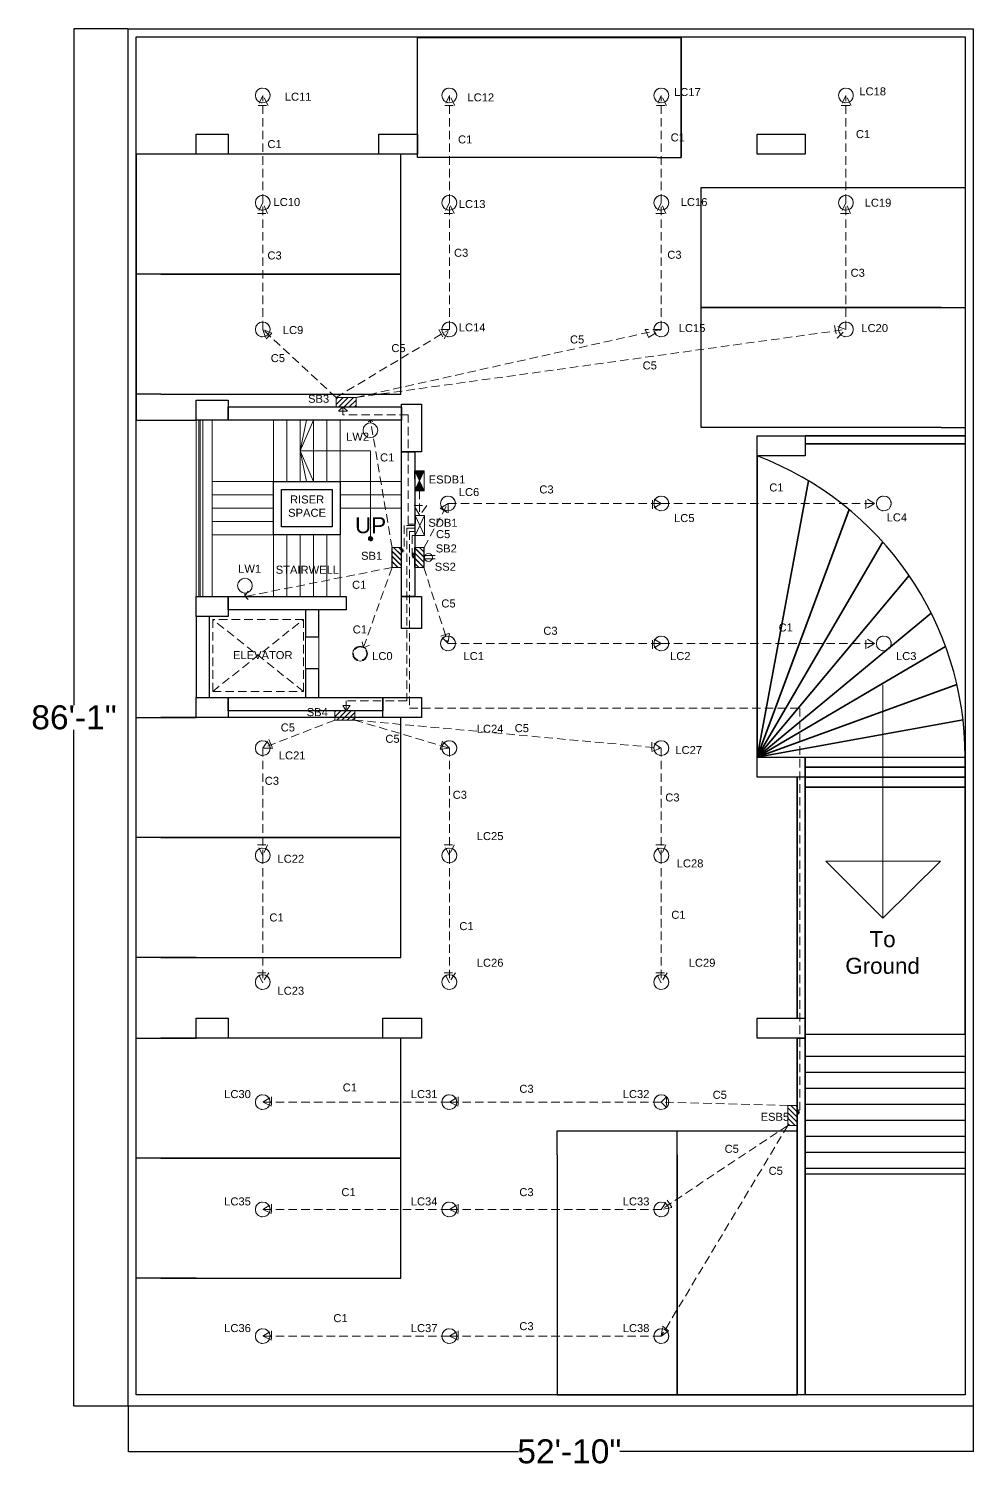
# Model space of a CAD drawing. Header units: inches. Extents: x 854 to 9021, y 140 to 10575.
# Drawn here: x 1065 to 1774, y 386 to 1465 of the extents above; entities that cross this region are included whole.
import ezdxf

# ---------------------------------------------------------------- set-up
doc = ezdxf.new("R2010")
doc.units = ezdxf.units.IN
doc.header["$MEASUREMENT"] = 0
doc.linetypes.add('DASHED2', pattern=[9.525, 6.35, -3.175])
for name, color, linetype, lineweight in [('1.Boundary & Pillar', 10, 'Continuous', 30), ('2.Parking Lines', 250, 'Continuous', 30), ('2.Stairs', 163, 'Continuous', 9), ('2.Walls', 255, 'Continuous', 35), ('3.Glass', 134, 'Continuous', 5), ('4.Empty Spaces', 10, 'DASHED2', 15), ('4.Lift Door', 8, 'Continuous', 13), ('5.Fittings & Fixtures', 4, 'Continuous', 15), ('5.Fittings and Fixtures - Labels', 4, 'Continuous', 15), ('5.Switchboards', 210, 'Continuous', 9), ('5.Switchboards - Labels', 210, 'Continuous', 9), ('6.Text', 255, 'Continuous', 15), ('7.(Hidden) Board to Board', 6, 'DASHED2', 20), ('7.(Hidden) Board to Fixtures', 3, 'DASHED2', 20), ('7.(Hidden) Board to Fixtures - Labels', 3, 'DASHED2', 20), ('7.(Hidden) Mains to Floor', 10, 'DASHED2', 25), ('8.(Hidden) Emergency Connections', 10, 'DASHED2', 20)]:
    doc.layers.add(name, color=color, linetype=linetype, lineweight=lineweight)
for name, color, linetype in [('1.Boundary & Pillar - Dimensions', 10, 'Continuous'), ('2.Slopes', 250, 'Continuous'), ('2.Walls - Stairwell', 250, 'Continuous')]:
    doc.layers.add(name, color=color, linetype=linetype)
doc.styles.get("Standard").update_dxf_attribs({"font": 'arial.ttf', "height": 18})
doc.styles.add('Text 1', font='arial.ttf', dxfattribs={"height": 6})
doc.dimstyles.get("Standard").update_dxf_attribs({"dimtxt": 0.18, "dimasz": 0.18, "dimexe": 0.18, "dimexo": 0.0625, "dimgap": 0.09, "dimtad": 0, "dimtih": 1, "dimtoh": 1, "dimdec": 4, "dimzin": 0, "dimdsep": 46, "dimlunit": 4, "dimtxsty": 'Standard', "dimcen": 0.09, "dimadec": 0, "dimazin": 0, "dimtfac": 1, "dimtdec": 4, "dimtofl": 0, "dimtmove": 0, "dimatfit": 3, "dimfxl": 1, "dimtolj": 1, "dimtzin": 0, "dimarcsym": 0})

# ---------------------------------------------------------------- blocks, each defined once
blk = doc.blocks.new('*D33')
at = {"layer": '1.Boundary & Pillar - Dimensions', "color": 0, "lineweight": -2, "transparency": 16777216}
for p, q in [((1139.9, 1465), (1099.2, 1465)), ((1099.4, 1464.8), (1099.4, 957.8)), ((1099.4, 432.2), (1099.4, 939.2)), ((1140, 432), (1099.2, 432))]:
    blk.add_line(p, q, dxfattribs=at)
at = {"layer": '1.Boundary & Pillar - Dimensions', "color": 0, "transparency": 16777216}
for points in [[(1099.4, 1464.8), (1099.4, 1464.8), (1099.4, 1465)], [(1099.4, 432.2), (1099.4, 432.2), (1099.4, 432)]]:
    blk.add_solid(points, dxfattribs=at)
at = {"layer": 'Defpoints', "color": 0}
for p in [(1099.4, 1465), (1140, 1465), (1140, 432)]:
    blk.add_point(p, dxfattribs=at)
at = {"layer": '1.Boundary & Pillar - Dimensions', "color": 0, "transparency": 16777216, "insert": (1099.4, 948.5), "char_height": 18, "attachment_point": 5}
blk.add_mtext('\\A1;86\'-1"', dxfattribs=at)
blk = doc.blocks.new('*D34')
at = {"layer": '1.Boundary & Pillar - Dimensions', "color": 0, "lineweight": -2, "transparency": 16777216}
for p, q in [((1140, 431.9), (1140, 397.8)), ((1774, 431.9), (1774, 397.8)), ((1140.2, 398), (1433, 398)), ((1773.8, 398), (1509, 398))]:
    blk.add_line(p, q, dxfattribs=at)
at = {"layer": '1.Boundary & Pillar - Dimensions', "color": 0, "transparency": 16777216}
for points in [[(1140.2, 398), (1140.2, 398), (1140, 398)], [(1773.8, 398), (1773.8, 398), (1774, 398)]]:
    blk.add_solid(points, dxfattribs=at)
at = {"layer": 'Defpoints', "color": 0}
for p in [(1140, 432), (1774, 432), (1140, 398)]:
    blk.add_point(p, dxfattribs=at)
at = {"layer": '1.Boundary & Pillar - Dimensions', "color": 0, "transparency": 16777216, "insert": (1471, 398), "char_height": 18, "attachment_point": 5}
blk.add_mtext('\\A1;52\'-10"', dxfattribs=at)
blk = doc.blocks.new('col')
at = {"layer": '1.Boundary & Pillar', "linetype": 'Continuous'}
for points in [[(-433, 678), (-433, 663), (-457, 663), (-457, 678)], [(-291, 678), (-291, 663), (-320, 663), (-320, 678)], [(0, 678), (0, 663), (-36, 663), (-36, 678)], [(-433, 478.5), (-433, 463.5), (-457, 463.5), (-457, 478.5)], [(-303, 475.5), (-288, 475.5), (-288, 439.6), (-303, 439.6)], [(0, 451.6), (0, 436.6), (-36, 436.6), (-36, 451.6)], [(-433, 331.2), (-433, 316.2), (-457, 316.2), (-457, 331.2)], [(-288, 307.2), (-303, 307.2), (-303, 331.2), (-288, 331.2)], [(-433, 255.5), (-433, 240.5), (-457, 240.5), (-457, 255.5)], [(-288, 255.5), (-288, 240.5), (-317, 240.5), (-317, 255.5)], [(0, 210.7), (0, 195.7), (-36, 195.7), (-36, 210.7)], [(-433, 15), (-433, 0), (-457, 0), (-457, 15)], [(-288, 15), (-288, 0), (-317, 0), (-317, 15)], [(0, 15), (0, 0), (-36, 0), (-36, 15)]]:
    blk.add_lwpolyline(points, close=True, dxfattribs=at)
blk = doc.blocks.new('Light_CeilingK')
at = {"layer": '5.Fittings & Fixtures'}
blk.add_circle((0, 0), 5.55, dxfattribs=at)
blk = doc.blocks.new('LightW')
at = {"layer": '5.Fittings & Fixtures'}
blk.add_line((0, -2.3), (0, 0), dxfattribs=at)
blk.add_blockref('Light_CeilingK', (0, -7.9), dxfattribs=at)
blk = doc.blocks.new('Switchboard')
at = {"layer": '5.Switchboards'}
h = blk.add_hatch(dxfattribs=at)
h.set_pattern_fill('ANSI31', color=256, scale=22)
h.paths.add_polyline_path([(2518, 710), (2518, 717), (2503, 717), (2503, 710)])
blk.add_lwpolyline([(2503, 717), (2518, 717), (2518, 710), (2503, 710)], close=True, dxfattribs=at)
blk = doc.blocks.new('Floor Distribution Board')
at = {"layer": '2.Walls', "linetype": 'Continuous'}
blk.add_line((2294, 768.5), (2294, 762.5), dxfattribs=at)
at = {"layer": '5.Switchboards'}
for p, q in [((2294, 768.5), (2301, 753.5)), ((2294, 753.5), (2301, 768.5))]:
    blk.add_line(p, q, dxfattribs=at)
blk.add_lwpolyline([(2301, 768.5), (2301, 753.5), (2294, 753.5), (2294, 768.5)], close=True, dxfattribs=at)
blk = doc.blocks.new('Socket 2P')
at = {"layer": '5.Fittings & Fixtures'}
for p, q in [((3553.2, 785), (3561, 785)), ((3553.4, 787.5), (3561, 787.5))]:
    blk.add_line(p, q, dxfattribs=at)
blk.add_circle((3556, 786), 3, dxfattribs=at)

msp = doc.modelspace()

# ---------------------------------------------------------------- hatches: boundary and pattern name
at = {"layer": '6.Text'}
h = msp.add_hatch(dxfattribs=at)
h.set_pattern_fill('ANSI31', color=256, angle=810, style=0)
h.set_pattern_definition([(225, (1636.54385, -934.72049), (-0.088388348, 0.088388348), [])])
edge = h.paths.add_edge_path()
edge.add_line((1321.92462, 1082.59575), (1320.31789, 1082.59575))
edge.add_ellipse((1321.92462, 1082.59575), major_axis=(-1.13613, 1.13613), ratio=1, start_angle=315, end_angle=405, ccw=False)
edge.add_line((1321.92462, 1084.20249), (1321.92462, 1082.59575))
edge = h.paths.add_edge_path()
edge.add_line((1321.92462, 1082.59575), (1321.92462, 1084.20249))
edge.add_ellipse((1321.92462, 1082.59575), major_axis=(-1.13613, -1.13613), ratio=1, start_angle=135, end_angle=225, ccw=False)
edge.add_line((1323.53135, 1082.59575), (1321.92462, 1082.59575))
edge = h.paths.add_edge_path()
edge.add_ellipse((1321.92462, 1082.59575), major_axis=(-1.13613, -1.13613), ratio=1, start_angle=45, end_angle=135, ccw=False)
edge.add_line((1321.92462, 1080.98902), (1321.92462, 1082.59575))
edge.add_line((1321.92462, 1082.59575), (1323.53135, 1082.59575))
edge = h.paths.add_edge_path()
edge.add_ellipse((1321.92462, 1082.59575), major_axis=(-1.13613, 1.13613), ratio=1, start_angle=45, end_angle=135, ccw=False)
edge.add_line((1320.31789, 1082.59575), (1321.92462, 1082.59575))
edge.add_line((1321.92462, 1082.59575), (1321.92462, 1080.98902))
at = {"layer": '8.(Hidden) Emergency Connections'}
h = msp.add_hatch(dxfattribs=at)
h.set_pattern_fill('ANSI31', color=256)
h.set_pattern_definition([(45, (-938.98699, -1203.01041), (-0.0883883476, 0.0883883476), [])])
h.paths.add_polyline_path([(1362, 1133.48959), (1355.00757, 1133.48959), (1355.00757, 1133.47338), (1358.5, 1125.98959)])
h.paths.add_polyline_path([(1362, 1118.48959), (1358.5, 1125.98959), (1355.00757, 1118.5058), (1355.00757, 1118.48959)])

# ---------------------------------------------------------------- linework, layer by layer
at = {"layer": '1.Boundary & Pillar', "linetype": 'Continuous'}
for p, q in [((1774.02927, 432), (1140.032, 432)), ((1768, 440.5), (1146.00272, 440.5))]:
    msp.add_line(p, q, dxfattribs=at)
for points in [[(1140.032, 432), (1140.00272, 1465), (1774, 1465), (1774.02927, 432)], [(1146.00272, 440.5), (1146.00272, 1459), (1768, 1459), (1768, 440.5)]]:
    msp.add_lwpolyline(points, dxfattribs=at)
at = {"layer": '2.Parking Lines'}
for p, q in [((1537.00545, 1458.5), (1555.00545, 1458.5)), ((1164.5, 1371), (1146.00272, 1371)), ((1537.00545, 1368.5), (1555.00545, 1368.5)), ((1750, 1346), (1768, 1346)), ((1768, 1346), (1768, 1256)), ((1164.5, 1281), (1146.00272, 1281)), ((1750, 1256), (1768, 1256)), ((1768, 1256), (1768, 1166)), ((1164.5, 1191), (1146.00272, 1191)), ((1750, 1166), (1768, 1166)), ((1164.5, 858.50545), (1146.00272, 858.50545)), ((1462, 620.5), (1462, 638.5)), ((1462, 638.5), (1642, 638.5)), ((1552, 620.5), (1552, 638.5)), ((1642, 638.5), (1642, 620.5)), ((1164.5, 617.99999), (1146.00272, 617.99999))]:
    msp.add_line(p, q, dxfattribs=at)
for points in [[(1537.00545, 1368.5), (1357.00545, 1368.5), (1357.00545, 1458.5), (1537.00545, 1458.5)], [(1146.00272, 1371), (1146.00272, 1171.50546), (1191, 1171.50546)], [(1164.5, 1281), (1344.5, 1281), (1344.5, 1371), (1164.5, 1371)], [(1750, 1256), (1570, 1256), (1570, 1346), (1750, 1346)], [(1164.5, 1191), (1344.5, 1191), (1344.5, 1281), (1164.5, 1281)], [(1750, 1166), (1570, 1166), (1570, 1256), (1750, 1256)], [(1191.00272, 768.50545), (1146.00272, 768.50545), (1146.00272, 948.50545), (1191, 948.50545)], [(1164.5, 858.50545), (1344.5, 858.50545), (1344.5, 948.50545), (1164.5, 948.50545)], [(1164.5, 768.50545), (1344.5, 768.50545), (1344.5, 858.50545), (1164.5, 858.50545)], [(1191.00272, 527.99999), (1146.00272, 527.99999), (1146.00272, 707.99999), (1191, 707.99999)], [(1164.5, 617.99999), (1344.5, 617.99999), (1344.5, 707.99999), (1164.5, 707.99999)], [(1164.5, 527.99999), (1344.5, 527.99999), (1344.5, 617.99999), (1164.5, 617.99999)], [(1462, 620.5), (1462, 440.5), (1552, 440.5), (1552, 620.5)], [(1552, 620.5), (1552, 440.5), (1642, 440.5), (1642, 620.5)]]:
    msp.add_lwpolyline(points, dxfattribs=at)
at = {"layer": '2.Slopes'}
for p, q in [((1648, 694.5), (1768, 694.5)), ((1648, 682.5), (1768, 682.5)), ((1648, 670.5), (1768, 670.5)), ((1648, 658.5), (1768, 658.5)), ((1648, 646.5), (1768, 646.5)), ((1648, 634.5), (1768, 634.5)), ((1648, 622.5), (1768, 622.5)), ((1648, 610.5), (1768, 610.5))]:
    msp.add_line(p, q, dxfattribs=at)
msp.add_lwpolyline([(1648, 710.99999), (1768, 710.99999), (1768, 606), (1648, 606)], close=True, dxfattribs=at)
at = {"layer": '2.Slopes', "linetype": 'Continuous'}
msp.add_arc((1526.37542, 918.65901), 241.6246, 0.02157463, 69.24514381, dxfattribs=at)
at = {"layer": '2.Stairs', "lineweight": 9}
for p, q in [((1249.00272, 1171.50546), (1249.00272, 1125.34926)), ((1259.00272, 1171.50546), (1259.00272, 1125.34926)), ((1269.00272, 1171.50546), (1269.00272, 1125.34926)), ((1279.00272, 1171.50546), (1279.00272, 1125.34926)), ((1289.00272, 1171.50546), (1289.00272, 1125.34926)), ((1299.00272, 1171.50546), (1299.00272, 1125.34926))]:
    msp.add_line(p, q, dxfattribs=at)
at = {"layer": '2.Stairs', "linetype": 'DASHED2', "ltscale": 12}
for p, q in [((1249.00272, 1125.34926), (1203.00272, 1125.34926)), ((1299.00272, 1125.34926), (1345.15892, 1125.34926)), ((1249.00272, 1115.34926), (1203.00272, 1115.34926)), ((1299.15892, 1115.34926), (1345.15892, 1115.34926)), ((1249.00272, 1105.34926), (1203.00272, 1105.34926)), ((1299.15892, 1105.34926), (1345.15892, 1105.34926)), ((1249.00272, 1095.34926), (1203.00272, 1095.34926)), ((1249.15892, 1085.34926), (1203.00272, 1085.34926)), ((1249.00272, 1085.34926), (1249.00272, 1039.19306)), ((1259.00272, 1085.34926), (1259.00272, 1039.19306)), ((1269.00272, 1085.34926), (1269.00272, 1039.19306)), ((1279.00272, 1085.34926), (1279.00272, 1039.19306)), ((1289.00272, 1085.34926), (1289.00272, 1039.19306)), ((1299.00272, 1085.34926), (1299.00272, 1039.19306))]:
    msp.add_line(p, q, dxfattribs=at)
at = {"layer": '2.Walls'}
for p, q in [((1555.00545, 1368.5), (1555.00545, 1458.5)), ((1612, 918.74999), (1612, 1144.60342)), ((1612, 918.74999), (1650.39333, 1126.02826)), ((1612, 918.74999), (1680.93201, 1104.38652)), ((1612, 918.74999), (1706.08192, 1080.17688)), ((1612, 918.74999), (1725.92648, 1054.90078)), ((1612, 918.74999), (1742.47177, 1026.75533)), ((1612, 918.74999), (1753.2382, 1001.81985)), ((1612, 918.74999), (1761.75829, 973.22412)), ((1612, 918.74999), (1766.3717, 946.66312)), ((1612, 918.74999), (1768, 918.56803)), ((1768, 918.74999), (1768, 710.99999)), ((1648, 911.24999), (1768, 911.24999)), ((1648, 903.74999), (1768, 903.74999)), ((1648, 896.24999), (1768, 896.24999))]:
    msp.add_line(p, q, dxfattribs=at)
at = {"layer": '2.Walls', "linetype": 'Continuous'}
for p, q in [((1648, 1159.60342), (1768, 1159.60342)), ((1648, 1153.60342), (1768, 1153.60342)), ((1648, 918.74999), (1648, 440.5)), ((1642, 903.74999), (1642, 723.00174)), ((1648, 708.00174), (1642, 708.00174)), ((1642, 708.00174), (1642, 440.5))]:
    msp.add_line(p, q, dxfattribs=at)
at = {"layer": '2.Walls - Stairwell', "linetype": 'Continuous'}
for points in [[(1215, 1181.50546), (1345.00272, 1181.50546), (1345.00272, 1171.50546), (1215, 1171.50547)], [(1355.00083, 1147.60342), (1355.00272, 1039.19306), (1345.00272, 1039.19306), (1345.00272, 1147.60342)], [(1215, 1039.19306), (1303.52443, 1039.19306), (1303.52443, 1029.19306), (1215, 1029.19307)], [(1283.12675, 1009.00564), (1283.12675, 1029.19306), (1273.12359, 1029.19306), (1273.12359, 1009.00564)], [(1191.00272, 1024.19306), (1191.00272, 1011.19299), (1191.00272, 992.31168), (1191.00272, 963.50545), (1201.00272, 963.50545), (1201.00272, 992.31168), (1201.00272, 1011.19299), (1201.00272, 1024.19306)], [(1273.15892, 985.00556), (1273.15892, 963.50545), (1283.15892, 963.50545), (1283.15892, 985.00556)], [(1215, 963.50545), (1331.00096, 963.50545), (1331.00095, 953.50545), (1215, 953.50546)]]:
    msp.add_lwpolyline(points, close=True, dxfattribs=at)
at = {"layer": '2.Walls - Stairwell', "ltscale": 0.15}
for points in [[(1249.00272, 1085.34926), (1249.00272, 1125.34926), (1299.00272, 1125.34926), (1299.00272, 1085.34926)], [(1255.00272, 1091.34926), (1255.00272, 1119.34926), (1293.00272, 1119.34926), (1293.00272, 1091.34926)]]:
    msp.add_lwpolyline(points, close=True, dxfattribs=at)
at = {"layer": '3.Glass', "lineweight": 13}
for p, q in [((1191.00272, 1039.19306), (1191.00272, 1171.50546)), ((1191.00272, 1039.19306), (1191.00272, 1171.50546)), ((1193.00272, 1039.19306), (1193.00272, 1171.50546)), ((1194.00272, 1039.19306), (1194.00272, 1171.50546)), ((1196.00272, 1039.19306), (1196.00272, 1171.50546)), ((1203.00272, 1171.50546), (1203.00272, 1039.19306))]:
    msp.add_line(p, q, dxfattribs=at)
at = {"layer": '4.Empty Spaces'}
for p, q in [((1271.62675, 968.00564), (1203.43838, 1022.00564)), ((1203.43838, 968.00564), (1271.62675, 1022.00564))]:
    msp.add_line(p, q, dxfattribs=at)
msp.add_lwpolyline([(1271.62675, 968.00564), (1271.62675, 1022.00564), (1203.43838, 1022.00564), (1203.43838, 968.00564)], close=True, dxfattribs=at)
at = {"layer": '4.Lift Door', "linetype": 'Continuous'}
for p, q in [((1273.12675, 985.00564), (1273.12675, 1009.00564)), ((1283.12675, 985.00564), (1283.12675, 1009.00564))]:
    msp.add_line(p, q, dxfattribs=at)
at = {"layer": '6.Text', "lineweight": 9}
for p, q in [((1269.00272, 1148.42736), (1279.00272, 1171.34926)), ((1269.00272, 1148.42736), (1273.85198, 1171.34926)), ((1269.00272, 1148.42736), (1321.92462, 1148.42736)), ((1269.00272, 1148.42736), (1279.00272, 1125.50546)), ((1269.00272, 1148.42736), (1273.85198, 1125.50546)), ((1321.92462, 1080.98902), (1321.92462, 1148.42736))]:
    msp.add_line(p, q, dxfattribs=at)
at = {"layer": '6.Text'}
for p, q in [((1706.12256, 973), (1706.12256, 798)), ((1706.12256, 798), (1663.34353, 840.74013)), ((1663.34353, 840.74013), (1749.49027, 840.74013)), ((1706.12256, 798), (1749.49027, 840.74013))]:
    msp.add_line(p, q, dxfattribs=at)
msp.add_circle((1321.92462, 1082.59575), 1.60673, dxfattribs=at)
at = {"layer": '7.(Hidden) Board to Board'}
for p, q in [((1301, 1181.5), (1297.75, 1178.25)), ((1297.75, 1178.25), (1304.5, 1178.25)), ((1301, 1175.5), (1301, 1181.5)), ((1304.5, 1178.25), (1301, 1181.5)), ((1350, 1175.5), (1301, 1175.5)), ((1350, 1093.39824), (1350, 1175.5)), ((1355.26199, 1092.54707), (1347, 1092.54707)), ((1347, 1092.54707), (1347, 1073.5)), ((1355.5, 1090.5), (1349, 1090.5)), ((1349, 1090.5), (1349, 961)), ((1355.00177, 1093.39824), (1350, 1093.39824)), ((1355.5, 1088), (1351, 1088)), ((1351, 1088), (1351, 955.5)), ((1355.26199, 1085.04707), (1353, 1085.04707)), ((1353, 1085.04707), (1353, 1069.5)), ((1345.00272, 1073.5), (1346, 1075)), ((1347, 1073.5), (1345.00272, 1073.5)), ((1346, 1072.5), (1345.00272, 1073.5)), ((1346, 1075), (1346, 1072.5)), ((1353, 1069.5), (1354.93375, 1069.5)), ((1354.93375, 1069.5), (1353, 1069.5)), ((1355, 1069.5), (1353.5, 1072)), ((1353.5, 1072), (1353.5, 1068)), ((1353.5, 1068), (1355, 1069.5)), ((1349, 961), (1303.5, 961)), ((1303.5, 961), (1303.5, 953.5)), ((1303.5, 953.5), (1301, 957.5)), ((1301, 957.5), (1306.5, 957.5)), ((1306.5, 957.5), (1303.5, 953.5)), ((1351, 955.5), (1644, 955.5)), ((1644, 955.5), (1644, 652.5)), ((1641.5, 652.5), (1643.25, 654.25)), ((1644, 652.5), (1641.5, 652.5)), ((1643.25, 651), (1641.625, 652.625)), ((1643.25, 654.25), (1643.25, 651))]:
    msp.add_line(p, q, dxfattribs=at)
at = {"layer": '7.(Hidden) Board to Fixtures'}
for p, q in [((1241, 1415), (1237.5, 1407.5)), ((1241, 1334.5), (1241, 1415)), ((1245, 1407.5), (1241, 1415)), ((1381, 1415), (1377.5, 1407.5)), ((1381, 1334.5), (1381, 1415)), ((1385, 1407.5), (1381, 1415)), ((1540, 1415), (1536.5, 1407.5)), ((1540, 1334.5), (1540, 1415)), ((1544, 1407.5), (1540, 1415)), ((1678.5, 1415), (1675, 1407.5)), ((1678.5, 1334.5), (1678.5, 1415)), ((1682.5, 1407.5), (1678.5, 1415)), ((1237.5, 1407.5), (1245, 1407.5)), ((1377.5, 1407.5), (1385, 1407.5)), ((1536.5, 1407.5), (1544, 1407.5)), ((1675, 1407.5), (1682.5, 1407.5)), ((1241, 1334.5), (1237, 1326.5)), ((1241, 1239.5), (1241, 1334.5)), ((1244.5, 1326.5), (1241, 1334.5)), ((1381, 1334.5), (1377, 1326.5)), ((1381, 1239.5), (1381, 1334.5)), ((1384.5, 1326.5), (1381, 1334.5)), ((1540, 1334.5), (1536, 1326.5)), ((1540, 1239.5), (1540, 1334.5)), ((1543.5, 1326.5), (1540, 1334.5)), ((1678.5, 1334.5), (1674.5, 1326.5)), ((1678.5, 1239.5), (1678.5, 1334.5)), ((1682, 1326.5), (1678.5, 1334.5)), ((1237, 1326.5), (1244.5, 1326.5)), ((1377, 1326.5), (1384.5, 1326.5)), ((1536, 1326.5), (1543.5, 1326.5)), ((1674.5, 1326.5), (1682, 1326.5)), ((1678.5, 1239.5), (1670, 1242.5)), ((1670, 1242.5), (1672, 1233)), ((1296.00272, 1188.5), (1241, 1239.5)), ((1241, 1239.5), (1243.5, 1232.5)), ((1247.75, 1236.75), (1241, 1239.5)), ((1243.5, 1232.5), (1247.75, 1236.75)), ((1296.00272, 1188.5), (1381, 1239.5)), ((1311.00272, 1188.5), (1540, 1239.5)), ((1311.00272, 1188.5), (1678.5, 1239.5)), ((1381, 1239.5), (1373, 1239.5)), ((1373, 1239.5), (1377, 1232.5)), ((1377, 1232.5), (1381, 1239.5)), ((1540, 1239.5), (1528, 1239.5)), ((1528, 1239.5), (1530.5, 1233.5)), ((1530.5, 1233.5), (1540, 1239.5)), ((1672, 1233), (1678.5, 1239.5)), ((1321.76588, 1171.50546), (1320.13021, 1169.86979)), ((1338.00272, 1076), (1321.76588, 1171.50546)), ((1321.76588, 1171.50546), (1323.5, 1170.5)), ((1540, 1109), (1533.5, 1113)), ((1533.5, 1105), (1533.5, 1113)), ((1700, 1109), (1693.5, 1113)), ((1693.5, 1105), (1693.5, 1113)), ((1362.00272, 1076), (1380, 1109)), ((1380, 1109), (1374, 1105.5)), ((1374, 1105.5), (1380, 1102)), ((1380, 1102), (1380, 1109)), ((1380, 1109), (1540, 1109)), ((1540, 1109), (1533.5, 1105)), ((1540, 1109), (1700, 1109)), ((1700, 1109), (1693.5, 1105)), ((1338.00272, 1061), (1227.92594, 1039.19306)), ((1338.00272, 1061), (1316.5, 1000.74077)), ((1361.93375, 1061), (1380, 1004)), ((1227.64079, 1039.47821), (1230.00545, 1043.28515)), ((1227.64079, 1039.47821), (1230.16965, 1036.94935)), ((1316.5, 1000.74077), (1315.5, 1005.24077)), ((1374.5, 1009.5), (1381, 1011.5)), ((1380, 1004), (1374.5, 1009.5)), ((1381, 1011.5), (1380, 1004)), ((1380, 1004), (1540, 1004)), ((1380, 1004), (1380, 1004)), ((1540, 1004), (1533.5, 1008)), ((1533.5, 1000), (1533.5, 1008)), ((1540, 1004), (1533.5, 1000)), ((1540, 1004), (1700, 1004)), ((1700, 1004), (1693.5, 1008)), ((1693.5, 1000), (1693.5, 1008)), ((1700, 1004), (1693.5, 1000)), ((1316.5, 1000.74077), (1321, 1002.74077)), ((1295, 946.5), (1241, 925.5)), ((1310, 946.5), (1381, 925.5)), ((1310, 946.5), (1540, 925.5)), ((1241, 925.5), (1245.5, 932)), ((1245.5, 932), (1248.5, 925.5)), ((1375.75, 930.75), (1374, 924.5)), ((1381, 925.5), (1375.75, 930.75)), ((1540, 925.5), (1533, 930)), ((1533, 930), (1533, 923)), ((1248.5, 925.5), (1241, 925.5)), ((1241, 925.5), (1241, 845)), ((1374, 924.5), (1381, 925.5)), ((1381, 925.5), (1381, 845)), ((1533, 923), (1540, 925.5)), ((1540, 925.5), (1540, 845)), ((1241, 845), (1237, 853)), ((1237, 853), (1244.5, 853)), ((1244.5, 853), (1241, 845)), ((1381, 845), (1377, 853)), ((1377, 853), (1384.5, 853)), ((1384.5, 853), (1381, 845)), ((1540, 845), (1536, 853)), ((1536, 853), (1543.5, 853)), ((1543.5, 853), (1540, 845)), ((1241, 845), (1241, 749.5)), ((1381, 845), (1381, 749.5)), ((1540, 845), (1540, 749.5)), ((1241, 749.5), (1237, 757)), ((1237, 757), (1245.5, 757)), ((1245.5, 757), (1241, 750)), ((1381, 749.5), (1377, 757)), ((1377, 757), (1385.5, 757)), ((1385.5, 757), (1381, 750)), ((1540, 749.5), (1536, 757)), ((1536, 757), (1544.5, 757)), ((1544.5, 757), (1540, 750)), ((1241, 660), (1247.5, 664)), ((1381, 660), (1241, 660)), ((1247.5, 657), (1241, 660)), ((1247.5, 664), (1247.5, 657)), ((1381, 660), (1387.5, 664)), ((1540, 660), (1381, 660)), ((1387.5, 657), (1381, 660)), ((1387.5, 664), (1387.5, 657)), ((1540, 660), (1543.92688, 663.92688)), ((1634.93375, 657.48036), (1540, 660)), ((1543.92688, 656.07312), (1540, 660)), ((1543.92688, 663.92688), (1543.92688, 656.07312)), ((1634.93375, 642.48036), (1540, 579.5)), ((1634.93375, 642.48036), (1540, 484.5)), ((1241, 579.5), (1247.5, 583.5)), ((1247.5, 583.5), (1247.5, 576.5)), ((1381, 579.5), (1387.5, 583.5)), ((1387.5, 583.5), (1387.5, 576.5)), ((1540, 579.5), (1544.5, 586.5)), ((1544.5, 586.5), (1548, 581)), ((1381, 579.5), (1241, 579.5)), ((1247.5, 576.5), (1241, 579.5)), ((1540, 579.5), (1381, 579.5)), ((1387.5, 576.5), (1381, 579.5)), ((1548, 581), (1540, 579.5)), ((1241, 484.5), (1247.5, 488.5)), ((1247.5, 488.5), (1247.5, 481.5)), ((1381, 484.5), (1387.5, 488.5)), ((1387.5, 488.5), (1387.5, 481.5)), ((1540, 484.5), (1541, 492)), ((1545.5, 488.5), (1540, 484.5)), ((1541, 492), (1545.5, 488.5)), ((1381, 484.5), (1241, 484.5)), ((1247.5, 481.5), (1241, 484.5)), ((1540, 484.5), (1381, 484.5)), ((1387.5, 481.5), (1381, 484.5))]:
    msp.add_line(p, q, dxfattribs=at)
for centre, radius in [((1241, 1415), 5.55344), ((1381, 1415), 5.55344), ((1540, 1415), 5.55344), ((1678.5, 1415), 5.55344), ((1241, 1334.5), 5.55344), ((1381, 1334.5), 5.55344), ((1540, 1334.5), 5.55344), ((1678.5, 1334.5), 5.55344), ((1241, 1239.5), 5.55344), ((1381, 1239.5), 5.55344), ((1540, 1239.5), 5.55344), ((1678.5, 1239.5), 5.55344), ((1380, 1109), 5.55344), ((1540, 1109), 5.55344), ((1706.90729, 1109), 5.55344), ((1380, 1004), 5.55344), ((1540, 1004), 5.55344), ((1706.90729, 1004), 5.55344), ((1314.06479, 996.37388), 5), ((1241, 925.5), 5.55344), ((1381, 925.5), 5.55344), ((1540, 925.5), 5.55344), ((1241, 845), 5.55344), ((1381, 845), 5.55344), ((1540, 845), 5.55344), ((1241, 750), 5.55344), ((1381, 750), 5.55344), ((1540, 750), 5.55344), ((1241, 660), 5.55344), ((1381, 660), 5.55344), ((1540, 660), 5.55344), ((1241, 579.5), 5.55344), ((1381, 579.5), 5.55344), ((1540, 579.5), 5.55344), ((1241, 484.5), 5.55344), ((1381, 484.5), 5.55344), ((1540, 484.5), 5.55344)]:
    msp.add_circle(centre, radius, dxfattribs=at)
at = {"layer": '7.(Hidden) Mains to Floor'}
msp.add_line((1164.5, 858.5), (1146, 858.5), dxfattribs=at)
at = {"layer": '8.(Hidden) Emergency Connections'}
for p, q in [((1358.5, 1118.48959), (1358.76199, 1100.04707)), ((1358.76199, 1100.04707), (1354.5, 1107.5)), ((1354.5, 1107.5), (1364, 1107.5)), ((1364, 1107.5), (1359, 1100))]:
    msp.add_line(p, q, dxfattribs=at)

# ---------------------------------------------------------------- block references
at = {"layer": '1.Boundary & Pillar', "linetype": 'Continuous'}
msp.add_blockref('col', (1648, 708.00174), dxfattribs=at)
at = {"layer": '5.Fittings & Fixtures'}
for name, p in [('Light_CeilingK', (1241, 1415)), ('Light_CeilingK', (1381, 1415)), ('Light_CeilingK', (1540, 1415)), ('Light_CeilingK', (1678.5, 1415)), ('Light_CeilingK', (1241, 1334.5)), ('Light_CeilingK', (1381, 1334.5)), ('Light_CeilingK', (1540, 1334.5)), ('Light_CeilingK', (1678.5, 1334.5)), ('Light_CeilingK', (1241, 1239.5)), ('Light_CeilingK', (1381, 1239.5)), ('Light_CeilingK', (1540, 1239.5)), ('Light_CeilingK', (1678.5, 1239.5)), ('LightW', (1321.77132, 1171.79061)), ('Light_CeilingK', (1380, 1109)), ('Light_CeilingK', (1540, 1109)), ('Light_CeilingK', (1706.90729, 1109)), ('Socket 2P', (-2190.68068, 282.5001)), ('Light_CeilingK', (1380, 1004)), ('Light_CeilingK', (1540, 1004)), ('Light_CeilingK', (1706.90729, 1004)), ('Light_CeilingK', (1314.06479, 996.37388)), ('Light_CeilingK', (1241, 925.5)), ('Light_CeilingK', (1381, 925.5)), ('Light_CeilingK', (1540, 925.5)), ('Light_CeilingK', (1241, 845)), ('Light_CeilingK', (1381, 845)), ('Light_CeilingK', (1540, 845)), ('Light_CeilingK', (1241, 750)), ('Light_CeilingK', (1381, 750)), ('Light_CeilingK', (1540, 750)), ('Light_CeilingK', (1241, 660)), ('Light_CeilingK', (1381, 660)), ('Light_CeilingK', (1540, 660)), ('Light_CeilingK', (1241, 579.5)), ('Light_CeilingK', (1381, 579.5)), ('Light_CeilingK', (1540, 579.5)), ('Light_CeilingK', (1241, 484.5)), ('Light_CeilingK', (1381, 484.5)), ('Light_CeilingK', (1540, 484.5))]:
    msp.add_blockref(name, p, dxfattribs=at)
at = {"layer": '5.Fittings & Fixtures', "rotation": 180}
msp.add_blockref('LightW', (1227.64079, 1039.47821), dxfattribs=at)
at = {"layer": '5.Switchboards'}
for p in [(-1206.99728, 471.5), (-1208, 236.5)]:
    msp.add_blockref('Switchboard', p, dxfattribs=at)
at = {"layer": '5.Switchboards', "rotation": 270}
for p in [(628.00272, 3579), (645.00272, 3579)]:
    msp.add_blockref('Switchboard', p, dxfattribs=at)
at = {"layer": '8.(Hidden) Emergency Connections'}
for p in [(-938.99456, 364.98414), (-938.73256, 331.54162)]:
    msp.add_blockref('Floor Distribution Board', p, dxfattribs=at)
at = {"layer": '8.(Hidden) Emergency Connections', "rotation": 270}
for p in [(627.93375, 3578.98036), (644.93375, 3578.98036), (924.93375, 3160.48036)]:
    msp.add_blockref('Switchboard', p, dxfattribs=at)

# ---------------------------------------------------------------- texts
at = {"layer": '5.Fittings and Fixtures - Labels', "char_height": 6, "attachment_point": 1, "style": 'Text 1'}
for s, width, heights, insert in [('{\\fArial Baltic|b0|i0|c186|p34;LC}11', 17.5, [0], (1257.56426, 1417.04215)), ('{\\fArial Baltic|b0|i0|c186|p34;LC}12', 17.5, [0], (1394.56426, 1416.54215)), ('{\\fArial Baltic|b0|i0|c186|p34;LC}17', 17.5, [0], (1549.56426, 1420.54215)), ('{\\fArial Baltic|b0|i0|c186|p34;LC}18', 17.5, [0], (1688.56426, 1421.04215)), ('{\\fArial Baltic|b0|i0|c186|p34;LC}10', 17.5, [0], (1249.06426, 1338.04215)), ('{\\fArial Baltic|b0|i0|c186|p34;LC}16', 17.5, [0], (1554.56426, 1338.04215)), ('{\\fArial Baltic|b0|i0|c186|p34;LC}13', 17.5, [0], (1388.06426, 1336.54215)), ('{\\fArial Baltic|b0|i0|c186|p34;LC}19', 17.5, [0], (1692.56426, 1337.54215)), ('{\\fArial Baltic|b0|i0|c186|p34;LC}9', 18.3071445, [7.81743], (1256.06426, 1242.04215)), ('{\\fArial Baltic|b0|i0|c186|p34;LC14}', 17.5, [0], (1388.06426, 1244.04215)), ('{\\fArial Baltic|b0|i0|c186|p34;LC}15', 17.5, [0], (1553.06426, 1243.54215)), ('{\\fArial Baltic|b0|i0|c186|p34;LC}20', 17.5, [0], (1690.06426, 1243.54215)), ('{\\fArial Baltic|b0|i0|c186|p34;L}W2', 17.5, [0], (1303.56426, 1162.04215)), ('{\\fArial Baltic|b0|i0|c186|p34;LC}6', 17.5, [0], (1388.06426, 1120.54215)), ('{\\fArial Baltic|b0|i0|c186|p34;LC}5', 17.5, [0], (1549.56426, 1101.04215)), ('{\\fArial Baltic|b0|i0|c186|p34;LC}4', 17.5, [0], (1709.06426, 1101.54215)), ('{\\fArial Baltic|b0|i0|c186|p34;L}W1', 17.5, [0], (1222.56426, 1063.04215)), ('SS2', 17.5, [0], (1370.06426, 1064.54215)), ('{\\fArial Baltic|b0|i0|c186|p34;LC}0', 17.5, [0], (1323.06426, 997.54215)), ('LC1', 17.5, [0], (1391.56426, 997.54215)), ('{\\fArial Baltic|b0|i0|c186|p34;LC}2', 17.5, [0], (1546.56426, 997.54215)), ('{\\fArial Baltic|b0|i0|c186|p34;LC}3', 17.5, [0], (1716.06426, 997.54215)), ('{\\fArial Baltic|b0|i0|c186|p34;LC2}4', 17.5, [0], (1401.56426, 943.04215)), ('{\\fArial Baltic|b0|i0|c186|p34;LC2}1', 17.5, [0], (1253.06426, 923.04215)), ('{\\fArial Baltic|b0|i0|c186|p34;LC2}7', 17.5, [0], (1550.56426, 927.04215)), ('{\\fArial Baltic|b0|i0|c186|p34;LC2}5', 22.6299576, [7.91313], (1401.56426, 862.54215)), ('{\\fArial Baltic|b0|i0|c186|p34;LC2}2', 17.5, [0], (1252.06426, 845.54215)), ('{\\fArial Baltic|b0|i0|c186|p34;LC2}8', 17.5, [0], (1551.56426, 842.04215)), ('{\\fArial Baltic|b0|i0|c186|p34;LC2}6', 17.5, [0], (1401.56426, 767.54215)), ('{\\fArial Baltic|b0|i0|c186|p34;LC2}9', 17.5, [0], (1560.56426, 767.54215)), ('{\\fArial Baltic|b0|i0|c186|p34;LC2}3', 17.5, [0], (1252.06426, 746.54215)), ('{\\fArial Baltic|b0|i0|c186|p34;LC}30', 22.6299576, [5.78161], (1212.06426, 669.04215)), ('{\\fArial Baltic|b0|i0|c186|p34;LC3}1', 22.6299576, [5.78161], (1352.06426, 669.04215)), ('{\\fArial Baltic|b0|i0|c186|p34;LC3}2', 22.6299576, [5.78161], (1511.06426, 669.04215)), ('{\\fArial Baltic|b0|i0|c186|p34;LC3}5', 22.6299576, [5.78161], (1212.06426, 588.54215)), ('{\\fArial Baltic|b0|i0|c186|p34;LC3}4', 22.6299576, [5.78161], (1352.06426, 588.54215)), ('{\\fArial Baltic|b0|i0|c186|p34;LC3}3', 22.6299576, [5.78161], (1511.06426, 588.54215)), ('{\\fArial Baltic|b0|i0|c186|p34;LC3}6', 22.6299576, [5.78161], (1212.06426, 493.54215)), ('{\\fArial Baltic|b0|i0|c186|p34;LC3}7', 22.6299576, [5.78161], (1352.06426, 493.54215)), ('{\\fArial Baltic|b0|i0|c186|p34;LC3}8', 22.6299576, [5.78161], (1511.06426, 493.54215))]:
    msp.add_mtext_dynamic_manual_height_columns(s, width=width, gutter_width=60, heights=heights, dxfattribs=dict(at, insert=insert))
at = {"layer": '5.Switchboards - Labels', "char_height": 6, "attachment_point": 1, "style": 'Text 1'}
for s, width, insert in [('{\\fArial Baltic|b0|i0|c186|p34;SB}3', 17.5, (1275, 1190.5)), ('S{\\fArial Baltic|b0|i0|c186|p34;DB1}', 4, (1365.27228, 1097.49987)), ('{\\fArial Baltic|b0|i0|c186|p34;SB}1', 17.5, (1314.77878, 1072.75288)), ('{\\fArial Baltic|b0|i0|c186|p34;SB}2', 17.5, (1370.77878, 1078.25288)), ('{\\fArial Baltic|b0|i0|c186|p34;SB}4', 17.5, (1273.99728, 955.5)), ('E{\\fArial Baltic|b0|i0|c186|p34;SB5}', 17.5, (1614.5, 652))]:
    msp.add_mtext_dynamic_manual_height_columns(s, width=width, gutter_width=60, heights=[0], dxfattribs=dict(at, insert=insert))
at = {"layer": '6.Text', "attachment_point": 1, "style": 'Text 1'}
for s, width, gutter_width, heights, insert, char_height in [('\\pxqc;RISER^JSPACE', 8.5, 60, [0], (1270.00545, 1115), 6), ('\\pxqc;{\\fArial Baltic|b0|i0|c186|p34;UP}', 0.0781003, 90, [0], (1321.88501, 1098.70784), 12), ('\\pxqc;STAIRWELL', 10.9746251, 60, [23.51966], (1269.00272, 1062.27116), 6), ('\\pxqc;ELEVATOR', 10.9746251, 60, [23.51966], (1235.50272, 998.27116), 6), ('\\pxqc;{\\fArial Baltic|b0|i0|c186|p34;T}o\\PGround', 34.4541146, 60, [32.94977], (1688.78142, 788.24626), 12)]:
    msp.add_mtext_dynamic_manual_height_columns(s, width=width, gutter_width=gutter_width, heights=heights, dxfattribs=dict(at, insert=insert, char_height=char_height))
at = {"layer": '7.(Hidden) Board to Fixtures', "char_height": 6, "attachment_point": 1, "style": 'Text 1'}
for s, insert in [('{\\fArial Baltic|b0|i0|c186|p34;C1}', (1244.5, 1381.5)), ('{\\fArial Baltic|b0|i0|c186|p34;C1}', (1387.5, 1385)), ('{\\fArial Baltic|b0|i0|c186|p34;C1}', (1547, 1386.5)), ('{\\fArial Baltic|b0|i0|c186|p34;C1}', (1686, 1389)), ('{\\fArial Baltic|b0|i0|c186|p34;C}3', (1244.5, 1298)), ('{\\fArial Baltic|b0|i0|c186|p34;C}3', (1384.5, 1300)), ('{\\fArial Baltic|b0|i0|c186|p34;C}3', (1544.5, 1298.5)), ('{\\fArial Baltic|b0|i0|c186|p34;C}3', (1682, 1285)), ('{\\fArial Baltic|b0|i0|c186|p34;C}5', (1471.5, 1235)), ('{\\fArial Baltic|b0|i0|c186|p34;C}5', (1247, 1221)), ('{\\fArial Baltic|b0|i0|c186|p34;C}5', (1337.5, 1228.5)), ('{\\fArial Baltic|b0|i0|c186|p34;C}5', (1526, 1215.5)), ('{\\fArial Baltic|b0|i0|c186|p34;C}3', (1448.5, 1122.5)), ('{\\fArial Baltic|b0|i0|c186|p34;C1}', (1621, 1124)), ('{\\fArial Baltic|b0|i0|c186|p34;C}5', (1371, 1089)), ('{\\fArial Baltic|b0|i0|c186|p34;C}5', (1375, 1037)), ('{\\fArial Baltic|b0|i0|c186|p34;C}3', (1451.5, 1016.5)), ('{\\fArial Baltic|b0|i0|c186|p34;C1}', (1628, 1019)), ('{\\fArial Baltic|b0|i0|c186|p34;C}5', (1254.5, 944)), ('{\\fArial Baltic|b0|i0|c186|p34;C}5', (1430, 943.5)), ('{\\fArial Baltic|b0|i0|c186|p34;C}5', (1333, 935.5)), ('{\\fArial Baltic|b0|i0|c186|p34;C}3', (1242.5, 904)), ('{\\fArial Baltic|b0|i0|c186|p34;C}3', (1383.5, 893.5)), ('{\\fArial Baltic|b0|i0|c186|p34;C}3', (1543, 891.5)), ('{\\fArial Baltic|b0|i0|c186|p34;C1}', (1246, 801.5)), ('{\\fArial Baltic|b0|i0|c186|p34;C1}', (1547.5, 803.5)), ('{\\fArial Baltic|b0|i0|c186|p34;C1}', (1388.5, 795)), ('{\\fArial Baltic|b0|i0|c186|p34;C1}', (1301, 674)), ('{\\fArial Baltic|b0|i0|c186|p34;C}3', (1433.5, 673)), ('{\\fArial Baltic|b0|i0|c186|p34;C}5', (1578.5, 668.5)), ('{\\fArial Baltic|b0|i0|c186|p34;C}5', (1587.5, 628)), ('{\\fArial Baltic|b0|i0|c186|p34;C}5', (1620.5, 611.5)), ('{\\fArial Baltic|b0|i0|c186|p34;C1}', (1300, 595.5)), ('{\\fArial Baltic|b0|i0|c186|p34;C}3', (1433.5, 595.5)), ('{\\fArial Baltic|b0|i0|c186|p34;C1}', (1294, 501)), ('{\\fArial Baltic|b0|i0|c186|p34;C}3', (1433.5, 495))]:
    msp.add_mtext_dynamic_manual_height_columns(s, width=10, gutter_width=60, heights=[0], dxfattribs=dict(at, insert=insert))
at = {"layer": '7.(Hidden) Board to Fixtures - Labels', "char_height": 6, "attachment_point": 1, "style": 'Text 1'}
for insert in [(1329, 1146.5), (1308, 1051), (1308.5, 1017.5)]:
    msp.add_mtext_dynamic_manual_height_columns('C1', width=10.0711831, gutter_width=60, heights=[0], dxfattribs=dict(at, insert=insert))
at = {"layer": '8.(Hidden) Emergency Connections', "insert": (1365.51301, 1129.98959), "char_height": 6, "attachment_point": 1, "style": 'Text 1'}
msp.add_mtext_dynamic_manual_height_columns('ES{\\fArial Baltic|b0|i0|c186|p34;DB1}', width=4, gutter_width=60, heights=[0], dxfattribs=at)

# ---------------------------------------------------------------- dimensions: what is measured, and where the dimension line sits
at = {"layer": '1.Boundary & Pillar - Dimensions'}
dim = msp.add_linear_dim(base=(1099.40195, 1465), p1=(1140.032, 432), p2=(1140.00272, 1465), angle=90, dimstyle='Standard', dxfattribs=at)
dim.commit()
dim.dimension.update_dxf_attribs({"geometry": '*D33', "text_midpoint": (1099.40195, 948.5)})
dim = msp.add_linear_dim(base=(1140.032, 398), p1=(1774.02927, 432), p2=(1140.032, 432), dimstyle='Standard', dxfattribs=at)
dim.commit()
dim.dimension.update_dxf_attribs({"geometry": '*D34', "text_midpoint": (1471, 398), "dimtype": 160})

doc.saveas('drawing.dxf')
